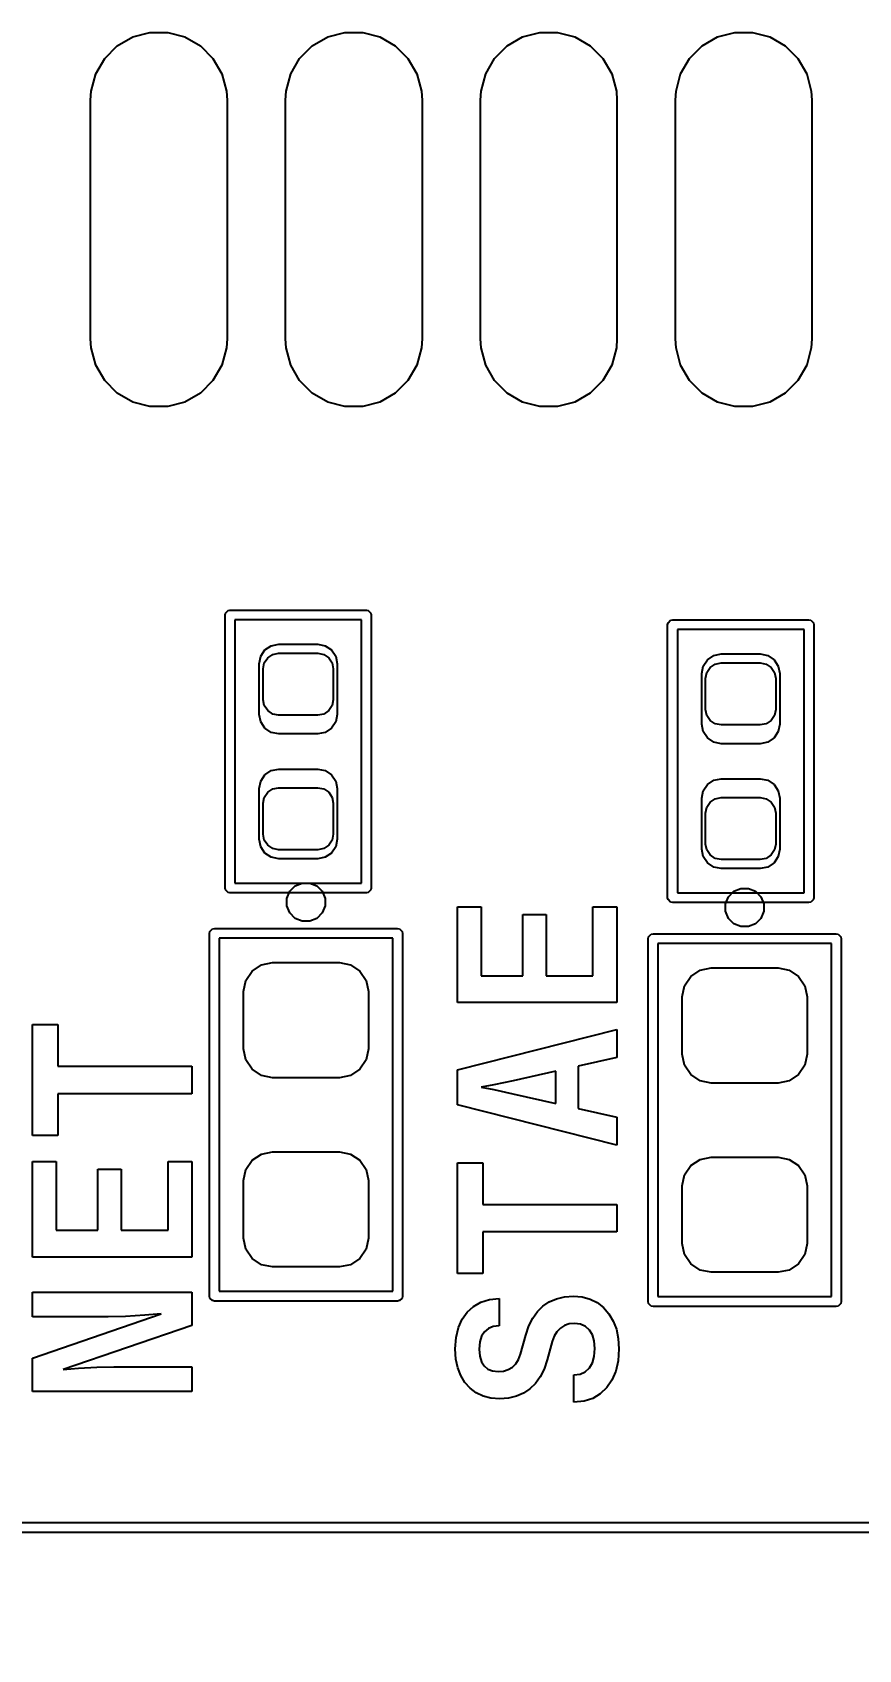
# Model space of a CAD drawing. Extents: x 76 to 193, y -170 to -23.
# Drawn here: x 151.08 to 155.32, y -160.9 to -152.61 of the extents above; entities that cross this region are included whole.
import ezdxf

# ---------------------------------------------------------------- set-up
doc = ezdxf.new("R2010")
doc.units = 0
doc.layers.get('0').update_dxf_attribs({"linetype": 'CONTINUOUS'})
doc.layers.get('Defpoints').update_dxf_attribs({"linetype": 'CONTINUOUS'})
doc.layers.add('BLACK', color=7, linetype='CONTINUOUS')
doc.dimstyles.get("Standard").update_dxf_attribs({"dimtxt": 3, "dimasz": 3, "dimexe": 0.18, "dimexo": 0.0625, "dimgap": 0.09, "dimtad": 0, "dimtih": 1, "dimtoh": 1, "dimzin": 0, "dimdsep": 46, "dimtxsty": 'Standard', "dimcen": 0.09, "dimclrd": 3, "dimclre": 3, "dimclrt": 3, "dimadec": 0, "dimazin": 0, "dimtfac": 1, "dimtofl": 0, "dimtmove": 0, "dimatfit": 3, "dimfxl": 1, "dimtolj": 1, "dimtzin": 0, "dimarcsym": 0})

# ---------------------------------------------------------------- blocks, each defined once
blk = doc.blocks.new('*D14')
at = {"color": 3, "linetype": 'Continuous', "lineweight": -2, "transparency": 16777216}
for p, q in [((162.3102, -157.9405), (162.3102, -168.1646)), ((134.458, -158.0305), (134.458, -168.1646)), ((137.458, -167.9846), (142.2941, -167.9846)), ((159.3102, -167.9846), (154.4741, -167.9846))]:
    blk.add_line(p, q, dxfattribs=at)
at = {"color": 3, "linetype": 'Continuous', "transparency": 16777216}
for points in [[(137.458, -167.4846), (137.458, -168.4846), (134.458, -167.9846)], [(159.3102, -167.4846), (159.3102, -168.4846), (162.3102, -167.9846)]]:
    blk.add_solid(points, dxfattribs=at)
at = {"layer": 'Defpoints', "color": 0, "linetype": 'Continuous', "transparency": 16777216}
for p in [(162.3102, -157.878), (134.458, -157.968), (162.3102, -167.9846)]:
    blk.add_point(p, dxfattribs=at)
at = {"color": 3, "linetype": 'Continuous', "transparency": 16777216, "insert": (148.3841, -167.9846), "char_height": 3, "attachment_point": 5}
blk.add_mtext('\\A1;27.85', dxfattribs=at)

msp = doc.modelspace()

# ---------------------------------------------------------------- linework, layer by layer
at = {"layer": 'BLACK', "linetype": 'Continuous'}
for p, q in [((151.516433, -152.677896), (151.595561, -152.632212)), ((151.516433, -152.677896), (151.595561, -152.632212)), ((151.595561, -152.632212), (151.683816, -152.608564)), ((151.595561, -152.632212), (151.683816, -152.608564)), ((151.683816, -152.608564), (151.775184, -152.608564)), ((151.683816, -152.608564), (151.775184, -152.608564)), ((151.775184, -152.608564), (151.863439, -152.632212)), ((151.775184, -152.608564), (151.863439, -152.632212)), ((151.863439, -152.632212), (151.942567, -152.677896)), ((151.863439, -152.632212), (151.942567, -152.677896)), ((152.516433, -152.677896), (152.595561, -152.632212)), ((152.516433, -152.677896), (152.595561, -152.632212)), ((152.595561, -152.632212), (152.683816, -152.608564)), ((152.595561, -152.632212), (152.683816, -152.608564)), ((152.683816, -152.608564), (152.775184, -152.608564)), ((152.683816, -152.608564), (152.775184, -152.608564)), ((152.775184, -152.608564), (152.863439, -152.632212)), ((152.775184, -152.608564), (152.863439, -152.632212)), ((152.863439, -152.632212), (152.942567, -152.677896)), ((152.863439, -152.632212), (152.942567, -152.677896)), ((153.516433, -152.677896), (153.595561, -152.632212)), ((153.516433, -152.677896), (153.595561, -152.632212)), ((153.595561, -152.632212), (153.683816, -152.608564)), ((153.595561, -152.632212), (153.683816, -152.608564)), ((153.683816, -152.608564), (153.775184, -152.608564)), ((153.683816, -152.608564), (153.775184, -152.608564)), ((153.775184, -152.608564), (153.863439, -152.632212)), ((153.775184, -152.608564), (153.863439, -152.632212)), ((153.863439, -152.632212), (153.942567, -152.677896)), ((153.863439, -152.632212), (153.942567, -152.677896)), ((154.516433, -152.677896), (154.595561, -152.632212)), ((154.516433, -152.677896), (154.595561, -152.632212)), ((154.595561, -152.632212), (154.683816, -152.608564)), ((154.595561, -152.632212), (154.683816, -152.608564)), ((154.683816, -152.608564), (154.775184, -152.608564)), ((154.683816, -152.608564), (154.775184, -152.608564)), ((154.775184, -152.608564), (154.863439, -152.632212)), ((154.775184, -152.608564), (154.863439, -152.632212)), ((154.863439, -152.632212), (154.942567, -152.677896)), ((154.863439, -152.632212), (154.942567, -152.677896)), ((151.451826, -152.742503), (151.516433, -152.677896)), ((151.451826, -152.742503), (151.516433, -152.677896)), ((151.942567, -152.677896), (152.007174, -152.742503)), ((151.942567, -152.677896), (152.007174, -152.742503)), ((152.451826, -152.742503), (152.516433, -152.677896)), ((152.451826, -152.742503), (152.516433, -152.677896)), ((152.942567, -152.677896), (153.007174, -152.742503)), ((152.942567, -152.677896), (153.007174, -152.742503)), ((153.451826, -152.742503), (153.516433, -152.677896)), ((153.451826, -152.742503), (153.516433, -152.677896)), ((153.942567, -152.677896), (154.007174, -152.742503)), ((153.942567, -152.677896), (154.007174, -152.742503)), ((154.451826, -152.742503), (154.516433, -152.677896)), ((154.451826, -152.742503), (154.516433, -152.677896)), ((154.942567, -152.677896), (155.007174, -152.742503)), ((154.942567, -152.677896), (155.007174, -152.742503)), ((151.406142, -152.821631), (151.451826, -152.742503)), ((151.406142, -152.821631), (151.451826, -152.742503)), ((152.007174, -152.742503), (152.052858, -152.821631)), ((152.007174, -152.742503), (152.052858, -152.821631)), ((152.406142, -152.821631), (152.451826, -152.742503)), ((152.406142, -152.821631), (152.451826, -152.742503)), ((153.007174, -152.742503), (153.052858, -152.821631)), ((153.007174, -152.742503), (153.052858, -152.821631)), ((153.406142, -152.821631), (153.451826, -152.742503)), ((153.406142, -152.821631), (153.451826, -152.742503)), ((154.007174, -152.742503), (154.052858, -152.821631)), ((154.007174, -152.742503), (154.052858, -152.821631)), ((154.406142, -152.821631), (154.451826, -152.742503)), ((154.406142, -152.821631), (154.451826, -152.742503)), ((155.007174, -152.742503), (155.052858, -152.821631)), ((155.007174, -152.742503), (155.052858, -152.821631)), ((151.382494, -152.909886), (151.406142, -152.821631)), ((151.382494, -152.909886), (151.406142, -152.821631)), ((152.052858, -152.821631), (152.076506, -152.909886)), ((152.052858, -152.821631), (152.076506, -152.909886)), ((152.382494, -152.909886), (152.406142, -152.821631)), ((152.382494, -152.909886), (152.406142, -152.821631)), ((153.052858, -152.821631), (153.076506, -152.909886)), ((153.052858, -152.821631), (153.076506, -152.909886)), ((153.382494, -152.909886), (153.406142, -152.821631)), ((153.382494, -152.909886), (153.406142, -152.821631)), ((154.052858, -152.821631), (154.076506, -152.909886)), ((154.052858, -152.821631), (154.076506, -152.909886)), ((154.382494, -152.909886), (154.406142, -152.821631)), ((154.382494, -152.909886), (154.406142, -152.821631)), ((155.052858, -152.821631), (155.076506, -152.909886)), ((155.052858, -152.821631), (155.076506, -152.909886)), ((151.3795, -152.95557), (151.382494, -152.909886)), ((151.3795, -152.95557), (151.382494, -152.909886)), ((151.3795, -154.18057), (151.3795, -152.95557)), ((151.3795, -154.18057), (151.3795, -152.95557)), ((152.076506, -152.909886), (152.0795, -152.95557)), ((152.076506, -152.909886), (152.0795, -152.95557)), ((152.0795, -152.95557), (152.0795, -154.18057)), ((152.0795, -152.95557), (152.0795, -154.18057)), ((152.3795, -152.95557), (152.382494, -152.909886)), ((152.3795, -152.95557), (152.382494, -152.909886)), ((152.3795, -154.18057), (152.3795, -152.95557)), ((152.3795, -154.18057), (152.3795, -152.95557)), ((153.076506, -152.909886), (153.0795, -152.95557)), ((153.076506, -152.909886), (153.0795, -152.95557)), ((153.0795, -152.95557), (153.0795, -154.18057)), ((153.0795, -152.95557), (153.0795, -154.18057)), ((153.3795, -152.95557), (153.382494, -152.909886)), ((153.3795, -152.95557), (153.382494, -152.909886)), ((153.3795, -154.18057), (153.3795, -152.95557)), ((153.3795, -154.18057), (153.3795, -152.95557)), ((154.076506, -152.909886), (154.0795, -152.95557)), ((154.076506, -152.909886), (154.0795, -152.95557)), ((154.0795, -152.95557), (154.0795, -154.18057)), ((154.0795, -152.95557), (154.0795, -154.18057)), ((154.3795, -152.95557), (154.382494, -152.909886)), ((154.3795, -152.95557), (154.382494, -152.909886)), ((154.3795, -154.18057), (154.3795, -152.95557)), ((154.3795, -154.18057), (154.3795, -152.95557)), ((155.076506, -152.909886), (155.0795, -152.95557)), ((155.076506, -152.909886), (155.0795, -152.95557)), ((155.0795, -152.95557), (155.0795, -154.18057)), ((155.0795, -152.95557), (155.0795, -154.18057)), ((151.382494, -154.226254), (151.3795, -154.18057)), ((151.382494, -154.226254), (151.3795, -154.18057)), ((151.406142, -154.314509), (151.382494, -154.226254)), ((151.406142, -154.314509), (151.382494, -154.226254)), ((152.076506, -154.226254), (152.052858, -154.314509)), ((152.076506, -154.226254), (152.052858, -154.314509)), ((152.0795, -154.18057), (152.076506, -154.226254)), ((152.0795, -154.18057), (152.076506, -154.226254)), ((152.382494, -154.226254), (152.3795, -154.18057)), ((152.382494, -154.226254), (152.3795, -154.18057)), ((152.406142, -154.314509), (152.382494, -154.226254)), ((152.406142, -154.314509), (152.382494, -154.226254)), ((153.076506, -154.226254), (153.052858, -154.314509)), ((153.076506, -154.226254), (153.052858, -154.314509)), ((153.0795, -154.18057), (153.076506, -154.226254)), ((153.0795, -154.18057), (153.076506, -154.226254)), ((153.382494, -154.226254), (153.3795, -154.18057)), ((153.382494, -154.226254), (153.3795, -154.18057)), ((153.406142, -154.314509), (153.382494, -154.226254)), ((153.406142, -154.314509), (153.382494, -154.226254)), ((154.076506, -154.226254), (154.052858, -154.314509)), ((154.076506, -154.226254), (154.052858, -154.314509)), ((154.0795, -154.18057), (154.076506, -154.226254)), ((154.0795, -154.18057), (154.076506, -154.226254)), ((154.382494, -154.226254), (154.3795, -154.18057)), ((154.382494, -154.226254), (154.3795, -154.18057)), ((154.406142, -154.314509), (154.382494, -154.226254)), ((154.406142, -154.314509), (154.382494, -154.226254)), ((155.076506, -154.226254), (155.052858, -154.314509)), ((155.076506, -154.226254), (155.052858, -154.314509)), ((155.0795, -154.18057), (155.076506, -154.226254)), ((155.0795, -154.18057), (155.076506, -154.226254)), ((151.451826, -154.393637), (151.406142, -154.314509)), ((151.451826, -154.393637), (151.406142, -154.314509)), ((151.516433, -154.458244), (151.451826, -154.393637)), ((151.516433, -154.458244), (151.451826, -154.393637)), ((152.007174, -154.393637), (151.942567, -154.458244)), ((152.007174, -154.393637), (151.942567, -154.458244)), ((152.052858, -154.314509), (152.007174, -154.393637)), ((152.052858, -154.314509), (152.007174, -154.393637)), ((152.451826, -154.393637), (152.406142, -154.314509)), ((152.451826, -154.393637), (152.406142, -154.314509)), ((152.516433, -154.458244), (152.451826, -154.393637)), ((152.516433, -154.458244), (152.451826, -154.393637)), ((153.007174, -154.393637), (152.942567, -154.458244)), ((153.007174, -154.393637), (152.942567, -154.458244)), ((153.052858, -154.314509), (153.007174, -154.393637)), ((153.052858, -154.314509), (153.007174, -154.393637)), ((153.451826, -154.393637), (153.406142, -154.314509)), ((153.451826, -154.393637), (153.406142, -154.314509)), ((153.516433, -154.458244), (153.451826, -154.393637)), ((153.516433, -154.458244), (153.451826, -154.393637)), ((154.007174, -154.393637), (153.942567, -154.458244)), ((154.007174, -154.393637), (153.942567, -154.458244)), ((154.052858, -154.314509), (154.007174, -154.393637)), ((154.052858, -154.314509), (154.007174, -154.393637)), ((154.451826, -154.393637), (154.406142, -154.314509)), ((154.451826, -154.393637), (154.406142, -154.314509)), ((154.516433, -154.458244), (154.451826, -154.393637)), ((154.516433, -154.458244), (154.451826, -154.393637)), ((155.007174, -154.393637), (154.942567, -154.458244)), ((155.007174, -154.393637), (154.942567, -154.458244)), ((155.052858, -154.314509), (155.007174, -154.393637)), ((155.052858, -154.314509), (155.007174, -154.393637)), ((151.595561, -154.503928), (151.516433, -154.458244)), ((151.595561, -154.503928), (151.516433, -154.458244)), ((151.942567, -154.458244), (151.863439, -154.503928)), ((151.942567, -154.458244), (151.863439, -154.503928)), ((152.595561, -154.503928), (152.516433, -154.458244)), ((152.595561, -154.503928), (152.516433, -154.458244)), ((152.942567, -154.458244), (152.863439, -154.503928)), ((152.942567, -154.458244), (152.863439, -154.503928)), ((153.595561, -154.503928), (153.516433, -154.458244)), ((153.595561, -154.503928), (153.516433, -154.458244)), ((153.942567, -154.458244), (153.863439, -154.503928)), ((153.942567, -154.458244), (153.863439, -154.503928)), ((154.595561, -154.503928), (154.516433, -154.458244)), ((154.595561, -154.503928), (154.516433, -154.458244)), ((154.942567, -154.458244), (154.863439, -154.503928)), ((154.942567, -154.458244), (154.863439, -154.503928)), ((151.683816, -154.527576), (151.595561, -154.503928)), ((151.683816, -154.527576), (151.595561, -154.503928)), ((151.775184, -154.527576), (151.683816, -154.527576)), ((151.775184, -154.527576), (151.683816, -154.527576)), ((151.863439, -154.503928), (151.775184, -154.527576)), ((151.863439, -154.503928), (151.775184, -154.527576)), ((152.683816, -154.527576), (152.595561, -154.503928)), ((152.683816, -154.527576), (152.595561, -154.503928)), ((152.775184, -154.527576), (152.683816, -154.527576)), ((152.775184, -154.527576), (152.683816, -154.527576)), ((152.863439, -154.503928), (152.775184, -154.527576)), ((152.863439, -154.503928), (152.775184, -154.527576)), ((153.683816, -154.527576), (153.595561, -154.503928)), ((153.683816, -154.527576), (153.595561, -154.503928)), ((153.775184, -154.527576), (153.683816, -154.527576)), ((153.775184, -154.527576), (153.683816, -154.527576)), ((153.863439, -154.503928), (153.775184, -154.527576)), ((153.863439, -154.503928), (153.775184, -154.527576)), ((154.683816, -154.527576), (154.595561, -154.503928)), ((154.683816, -154.527576), (154.595561, -154.503928)), ((154.775184, -154.527576), (154.683816, -154.527576)), ((154.775184, -154.527576), (154.683816, -154.527576)), ((154.863439, -154.503928), (154.775184, -154.527576)), ((154.863439, -154.503928), (154.775184, -154.527576)), ((152.0695, -155.59557), (152.071403, -155.586003)), ((152.0695, -156.99557), (152.0695, -155.59557)), ((152.071403, -155.586003), (152.084933, -155.572473)), ((152.084933, -155.572473), (152.0945, -155.57057)), ((152.0945, -155.57057), (152.7945, -155.57057)), ((152.1195, -155.62057), (152.1195, -156.97057)), ((152.7695, -155.62057), (152.1195, -155.62057)), ((152.7695, -156.97057), (152.7695, -155.62057)), ((152.7945, -155.57057), (152.804067, -155.572473)), ((152.804067, -155.572473), (152.817597, -155.586003)), ((152.817597, -155.586003), (152.8195, -155.59557)), ((152.8195, -155.59557), (152.8195, -156.99557)), ((154.3395, -155.64557), (154.341403, -155.636003)), ((154.341403, -155.636003), (154.354933, -155.622473)), ((154.354933, -155.622473), (154.3645, -155.62057)), ((154.3645, -155.62057), (155.0645, -155.62057)), ((155.0645, -155.62057), (155.074067, -155.622473)), ((155.074067, -155.622473), (155.087597, -155.636003)), ((155.087597, -155.636003), (155.0895, -155.64557)), ((154.3395, -157.04557), (154.3395, -155.64557)), ((154.3895, -155.67057), (154.3895, -157.02057)), ((155.0395, -155.67057), (154.3895, -155.67057)), ((155.0395, -157.02057), (155.0395, -155.67057)), ((155.0895, -155.64557), (155.0895, -157.04557)), ((152.252112, -155.807302), (152.273789, -155.774859)), ((152.273789, -155.774859), (152.306232, -155.753182)), ((152.287785, -155.814855), (152.313577, -155.797622)), ((152.306232, -155.753182), (152.3445, -155.74557)), ((152.313577, -155.797622), (152.344, -155.79157)), ((152.344, -155.79157), (152.545, -155.79157)), ((152.3445, -155.74557), (152.5445, -155.74557)), ((152.5445, -155.74557), (152.582768, -155.753182)), ((152.545, -155.79157), (152.575423, -155.797622)), ((152.575423, -155.797622), (152.601215, -155.814855)), ((152.582768, -155.753182), (152.615211, -155.774859)), ((152.615211, -155.774859), (152.636888, -155.807302)), ((154.543789, -155.824859), (154.576232, -155.803182)), ((154.576232, -155.803182), (154.6145, -155.79557)), ((154.6145, -155.79557), (154.8145, -155.79557)), ((154.8145, -155.79557), (154.852768, -155.803182)), ((154.852768, -155.803182), (154.885211, -155.824859)), ((152.2445, -155.84557), (152.252112, -155.807302)), ((152.2445, -156.10557), (152.2445, -155.84557)), ((152.2645, -155.87107), (152.270552, -155.840647)), ((152.2645, -156.03007), (152.2645, -155.87107)), ((152.270552, -155.840647), (152.287785, -155.814855)), ((152.601215, -155.814855), (152.618448, -155.840647)), ((152.618448, -155.840647), (152.6245, -155.87107)), ((152.6245, -155.87107), (152.6245, -156.03007)), ((152.636888, -155.807302), (152.6445, -155.84557)), ((152.6445, -155.84557), (152.6445, -156.10557)), ((154.5145, -155.89557), (154.522112, -155.857302)), ((154.522112, -155.857302), (154.543789, -155.824859)), ((154.540552, -155.890647), (154.557785, -155.864855)), ((154.557785, -155.864855), (154.583577, -155.847622)), ((154.583577, -155.847622), (154.614, -155.84157)), ((154.614, -155.84157), (154.815, -155.84157)), ((154.815, -155.84157), (154.845423, -155.847622)), ((154.845423, -155.847622), (154.871215, -155.864855)), ((154.871215, -155.864855), (154.888448, -155.890647)), ((154.885211, -155.824859), (154.906888, -155.857302)), ((154.906888, -155.857302), (154.9145, -155.89557)), ((154.5145, -156.15557), (154.5145, -155.89557)), ((154.5345, -155.92107), (154.540552, -155.890647)), ((154.5345, -156.08007), (154.5345, -155.92107)), ((154.888448, -155.890647), (154.8945, -155.92107)), ((154.8945, -155.92107), (154.8945, -156.08007)), ((154.9145, -155.89557), (154.9145, -156.15557)), ((152.270552, -156.060493), (152.2645, -156.03007)), ((152.6245, -156.03007), (152.618448, -156.060493)), ((152.252112, -156.143838), (152.2445, -156.10557)), ((152.287785, -156.086285), (152.270552, -156.060493)), ((152.313577, -156.103518), (152.287785, -156.086285)), ((152.344, -156.10957), (152.313577, -156.103518)), ((152.545, -156.10957), (152.344, -156.10957)), ((152.575423, -156.103518), (152.545, -156.10957)), ((152.601215, -156.086285), (152.575423, -156.103518)), ((152.618448, -156.060493), (152.601215, -156.086285)), ((152.6445, -156.10557), (152.636888, -156.143838)), ((154.540552, -156.110493), (154.5345, -156.08007)), ((154.557785, -156.136285), (154.540552, -156.110493)), ((154.583577, -156.153518), (154.557785, -156.136285)), ((154.871215, -156.136285), (154.845423, -156.153518)), ((154.888448, -156.110493), (154.871215, -156.136285)), ((154.8945, -156.08007), (154.888448, -156.110493)), ((152.273789, -156.176281), (152.252112, -156.143838)), ((152.306232, -156.197958), (152.273789, -156.176281)), ((152.3445, -156.20557), (152.306232, -156.197958)), ((152.5445, -156.20557), (152.3445, -156.20557)), ((152.582768, -156.197958), (152.5445, -156.20557)), ((152.615211, -156.176281), (152.582768, -156.197958)), ((152.636888, -156.143838), (152.615211, -156.176281)), ((154.522112, -156.193838), (154.5145, -156.15557)), ((154.543789, -156.226281), (154.522112, -156.193838)), ((154.614, -156.15957), (154.583577, -156.153518)), ((154.815, -156.15957), (154.614, -156.15957)), ((154.845423, -156.153518), (154.815, -156.15957)), ((154.906888, -156.193838), (154.885211, -156.226281)), ((154.9145, -156.15557), (154.906888, -156.193838)), ((154.576232, -156.247958), (154.543789, -156.226281)), ((154.6145, -156.25557), (154.576232, -156.247958)), ((154.8145, -156.25557), (154.6145, -156.25557)), ((154.852768, -156.247958), (154.8145, -156.25557)), ((154.885211, -156.226281), (154.852768, -156.247958)), ((152.2445, -156.48557), (152.252112, -156.447302)), ((152.252112, -156.447302), (152.273789, -156.414859)), ((152.273789, -156.414859), (152.306232, -156.393182)), ((152.306232, -156.393182), (152.3445, -156.38557)), ((152.3445, -156.38557), (152.5445, -156.38557)), ((152.5445, -156.38557), (152.582768, -156.393182)), ((152.582768, -156.393182), (152.615211, -156.414859)), ((152.615211, -156.414859), (152.636888, -156.447302)), ((152.636888, -156.447302), (152.6445, -156.48557)), ((154.522112, -156.497302), (154.543789, -156.464859)), ((154.543789, -156.464859), (154.576232, -156.443182)), ((154.576232, -156.443182), (154.6145, -156.43557)), ((154.6145, -156.43557), (154.8145, -156.43557)), ((154.8145, -156.43557), (154.852768, -156.443182)), ((154.852768, -156.443182), (154.885211, -156.464859)), ((154.885211, -156.464859), (154.906888, -156.497302)), ((152.2445, -156.74557), (152.2445, -156.48557)), ((152.2645, -156.56107), (152.270552, -156.530647)), ((152.270552, -156.530647), (152.287785, -156.504855)), ((152.287785, -156.504855), (152.313577, -156.487622)), ((152.313577, -156.487622), (152.344, -156.48157)), ((152.344, -156.48157), (152.545, -156.48157)), ((152.545, -156.48157), (152.575423, -156.487622)), ((152.575423, -156.487622), (152.601215, -156.504855)), ((152.601215, -156.504855), (152.618448, -156.530647)), ((152.618448, -156.530647), (152.6245, -156.56107)), ((152.6445, -156.48557), (152.6445, -156.74557)), ((154.5145, -156.53557), (154.522112, -156.497302)), ((154.5145, -156.79557), (154.5145, -156.53557)), ((154.557785, -156.554855), (154.583577, -156.537622)), ((154.583577, -156.537622), (154.614, -156.53157)), ((154.614, -156.53157), (154.815, -156.53157)), ((154.815, -156.53157), (154.845423, -156.537622)), ((154.845423, -156.537622), (154.871215, -156.554855)), ((154.906888, -156.497302), (154.9145, -156.53557)), ((154.9145, -156.53557), (154.9145, -156.79557)), ((152.2645, -156.72007), (152.2645, -156.56107)), ((152.6245, -156.56107), (152.6245, -156.72007)), ((154.5345, -156.61107), (154.540552, -156.580647)), ((154.5345, -156.77007), (154.5345, -156.61107)), ((154.540552, -156.580647), (154.557785, -156.554855)), ((154.871215, -156.554855), (154.888448, -156.580647)), ((154.888448, -156.580647), (154.8945, -156.61107)), ((154.8945, -156.61107), (154.8945, -156.77007)), ((152.252112, -156.783838), (152.2445, -156.74557)), ((152.273789, -156.816281), (152.252112, -156.783838)), ((152.270552, -156.750493), (152.2645, -156.72007)), ((152.287785, -156.776285), (152.270552, -156.750493)), ((152.313577, -156.793518), (152.287785, -156.776285)), ((152.344, -156.79957), (152.313577, -156.793518)), ((152.545, -156.79957), (152.344, -156.79957)), ((152.575423, -156.793518), (152.545, -156.79957)), ((152.601215, -156.776285), (152.575423, -156.793518)), ((152.618448, -156.750493), (152.601215, -156.776285)), ((152.636888, -156.783838), (152.615211, -156.816281)), ((152.6245, -156.72007), (152.618448, -156.750493)), ((152.6445, -156.74557), (152.636888, -156.783838)), ((154.522112, -156.833838), (154.5145, -156.79557)), ((154.540552, -156.800493), (154.5345, -156.77007)), ((154.8945, -156.77007), (154.888448, -156.800493)), ((154.9145, -156.79557), (154.906888, -156.833838)), ((152.306232, -156.837958), (152.273789, -156.816281)), ((152.3445, -156.84557), (152.306232, -156.837958)), ((152.5445, -156.84557), (152.3445, -156.84557)), ((152.582768, -156.837958), (152.5445, -156.84557)), ((152.615211, -156.816281), (152.582768, -156.837958)), ((154.543789, -156.866281), (154.522112, -156.833838)), ((154.557785, -156.826285), (154.540552, -156.800493)), ((154.576232, -156.887958), (154.543789, -156.866281)), ((154.583577, -156.843518), (154.557785, -156.826285)), ((154.614, -156.84957), (154.583577, -156.843518)), ((154.815, -156.84957), (154.614, -156.84957)), ((154.845423, -156.843518), (154.815, -156.84957)), ((154.871215, -156.826285), (154.845423, -156.843518)), ((154.885211, -156.866281), (154.852768, -156.887958)), ((154.888448, -156.800493), (154.871215, -156.826285)), ((154.906888, -156.833838), (154.885211, -156.866281)), ((154.6145, -156.89557), (154.576232, -156.887958)), ((154.8145, -156.89557), (154.6145, -156.89557)), ((154.852768, -156.887958), (154.8145, -156.89557)), ((152.071403, -157.005137), (152.0695, -156.99557)), ((152.084933, -157.018667), (152.071403, -157.005137)), ((152.0945, -157.02057), (152.084933, -157.018667)), ((152.7945, -157.02057), (152.0945, -157.02057)), ((152.1195, -156.97057), (152.7695, -156.97057)), ((152.386421, -157.048561), (152.401353, -157.012513)), ((152.386421, -157.087579), (152.386421, -157.048561)), ((152.401353, -157.012513), (152.428943, -156.984923)), ((152.428943, -156.984923), (152.464991, -156.969991)), ((152.464991, -156.969991), (152.504009, -156.969991)), ((152.504009, -156.969991), (152.540057, -156.984923)), ((152.540057, -156.984923), (152.567647, -157.012513)), ((152.567647, -157.012513), (152.582579, -157.048561)), ((152.582579, -157.048561), (152.582579, -157.087579)), ((152.804067, -157.018667), (152.7945, -157.02057)), ((152.817597, -157.005137), (152.804067, -157.018667)), ((152.8195, -156.99557), (152.817597, -157.005137)), ((154.341403, -157.055137), (154.3395, -157.04557)), ((154.3895, -157.02057), (155.0395, -157.02057)), ((154.636421, -157.076061), (154.651353, -157.040013)), ((154.651353, -157.040013), (154.678943, -157.012423)), ((154.678943, -157.012423), (154.714991, -156.997491)), ((154.714991, -156.997491), (154.754009, -156.997491)), ((154.754009, -156.997491), (154.790057, -157.012423)), ((154.790057, -157.012423), (154.817647, -157.040013)), ((154.817647, -157.040013), (154.832579, -157.076061)), ((155.0895, -157.04557), (155.087597, -157.055137)), ((152.401353, -157.123627), (152.386421, -157.087579)), ((152.428943, -157.151217), (152.401353, -157.123627)), ((152.567647, -157.123627), (152.540057, -157.151217)), ((152.582579, -157.087579), (152.567647, -157.123627)), ((153.261458, -157.582967), (153.261458, -157.092722)), ((153.261458, -157.092722), (153.383482, -157.092722)), ((153.383482, -157.092722), (153.383482, -157.445311)), ((153.956525, -157.445311), (153.956525, -157.092722)), ((153.956525, -157.092722), (154.0785, -157.092722)), ((154.0785, -157.092722), (154.0785, -157.582967)), ((154.354933, -157.068667), (154.341403, -157.055137)), ((154.3645, -157.07057), (154.354933, -157.068667)), ((155.0645, -157.07057), (154.3645, -157.07057)), ((154.636421, -157.115079), (154.636421, -157.076061)), ((154.651353, -157.151127), (154.636421, -157.115079)), ((154.832579, -157.115079), (154.817647, -157.151127)), ((154.832579, -157.076061), (154.832579, -157.115079)), ((155.074067, -157.068667), (155.0645, -157.07057)), ((155.087597, -157.055137), (155.074067, -157.068667)), ((151.991403, -157.218503), (152.004933, -157.204973)), ((152.004933, -157.204973), (152.0145, -157.20307)), ((152.0145, -157.20307), (152.9545, -157.20307)), ((152.464991, -157.166149), (152.428943, -157.151217)), ((152.504009, -157.166149), (152.464991, -157.166149)), ((152.540057, -157.151217), (152.504009, -157.166149)), ((152.9545, -157.20307), (152.964067, -157.204973)), ((152.964067, -157.204973), (152.977597, -157.218503)), ((153.59612, -157.445311), (153.59612, -157.131899)), ((153.59612, -157.131899), (153.716971, -157.131899)), ((153.716971, -157.131899), (153.716971, -157.445311)), ((154.678943, -157.178717), (154.651353, -157.151127)), ((154.714991, -157.193649), (154.678943, -157.178717)), ((154.754009, -157.193649), (154.714991, -157.193649)), ((154.790057, -157.178717), (154.754009, -157.193649)), ((154.817647, -157.151127), (154.790057, -157.178717)), ((151.9895, -157.22807), (151.991403, -157.218503)), ((151.9895, -159.08807), (151.9895, -157.22807)), ((152.0395, -157.25307), (152.0395, -159.06307)), ((152.9295, -157.25307), (152.0395, -157.25307)), ((152.9295, -159.06307), (152.9295, -157.25307)), ((152.977597, -157.218503), (152.9795, -157.22807)), ((152.9795, -157.22807), (152.9795, -159.08807)), ((154.2395, -157.25557), (154.241403, -157.246003)), ((154.2395, -159.11557), (154.2395, -157.25557)), ((154.241403, -157.246003), (154.254933, -157.232473)), ((154.254933, -157.232473), (154.2645, -157.23057)), ((154.2645, -157.23057), (155.2045, -157.23057)), ((154.2895, -157.28057), (154.2895, -159.09057)), ((155.1795, -157.28057), (154.2895, -157.28057)), ((155.1795, -159.09057), (155.1795, -157.28057)), ((155.2045, -157.23057), (155.214067, -157.232473)), ((155.214067, -157.232473), (155.227597, -157.246003)), ((155.227597, -157.246003), (155.2295, -157.25557)), ((155.2295, -157.25557), (155.2295, -159.11557)), ((152.255554, -157.389298), (152.312, -157.37807)), ((152.255554, -157.389298), (152.312, -157.37807)), ((152.312, -157.37807), (152.657, -157.37807)), ((152.312, -157.37807), (152.657, -157.37807)), ((152.657, -157.37807), (152.713446, -157.389298)), ((152.657, -157.37807), (152.713446, -157.389298)), ((152.175728, -157.469124), (152.207702, -157.421272)), ((152.175728, -157.469124), (152.207702, -157.421272)), ((152.207702, -157.421272), (152.255554, -157.389298)), ((152.207702, -157.421272), (152.255554, -157.389298)), ((152.713446, -157.389298), (152.761298, -157.421272)), ((152.713446, -157.389298), (152.761298, -157.421272)), ((152.761298, -157.421272), (152.793272, -157.469124)), ((152.761298, -157.421272), (152.793272, -157.469124)), ((153.383482, -157.445311), (153.59612, -157.445311)), ((153.716971, -157.445311), (153.956525, -157.445311)), ((154.425728, -157.496624), (154.457702, -157.448772)), ((154.425728, -157.496624), (154.457702, -157.448772)), ((154.457702, -157.448772), (154.505554, -157.416798)), ((154.457702, -157.448772), (154.505554, -157.416798)), ((154.505554, -157.416798), (154.562, -157.40557)), ((154.505554, -157.416798), (154.562, -157.40557)), ((154.562, -157.40557), (154.907, -157.40557)), ((154.562, -157.40557), (154.907, -157.40557)), ((154.907, -157.40557), (154.963446, -157.416798)), ((154.907, -157.40557), (154.963446, -157.416798)), ((154.963446, -157.416798), (155.011298, -157.448772)), ((154.963446, -157.416798), (155.011298, -157.448772)), ((155.011298, -157.448772), (155.043272, -157.496624)), ((155.011298, -157.448772), (155.043272, -157.496624)), ((152.1645, -157.52557), (152.175728, -157.469124)), ((152.1645, -157.52557), (152.175728, -157.469124)), ((152.1645, -157.82057), (152.1645, -157.52557)), ((152.1645, -157.82057), (152.1645, -157.52557)), ((152.793272, -157.469124), (152.8045, -157.52557)), ((152.793272, -157.469124), (152.8045, -157.52557)), ((152.8045, -157.52557), (152.8045, -157.82057)), ((152.8045, -157.52557), (152.8045, -157.82057)), ((154.4145, -157.55307), (154.425728, -157.496624)), ((154.4145, -157.55307), (154.425728, -157.496624)), ((155.043272, -157.496624), (155.0545, -157.55307)), ((155.043272, -157.496624), (155.0545, -157.55307)), ((154.0785, -157.582967), (153.261458, -157.582967)), ((154.4145, -157.84807), (154.4145, -157.55307)), ((154.4145, -157.84807), (154.4145, -157.55307)), ((155.0545, -157.55307), (155.0545, -157.84807)), ((155.0545, -157.55307), (155.0545, -157.84807)), ((151.081458, -158.263834), (151.081458, -157.695285)), ((151.081458, -157.695285), (151.211298, -157.695285)), ((151.211298, -157.695285), (151.211298, -157.909046)), ((153.261458, -157.927496), (154.0785, -157.720475)), ((154.0785, -157.720475), (154.0785, -157.863699)), ((152.175728, -157.877016), (152.1645, -157.82057)), ((152.175728, -157.877016), (152.1645, -157.82057)), ((152.207702, -157.924868), (152.175728, -157.877016)), ((152.207702, -157.924868), (152.175728, -157.877016)), ((152.793272, -157.877016), (152.761298, -157.924868)), ((152.793272, -157.877016), (152.761298, -157.924868)), ((152.8045, -157.82057), (152.793272, -157.877016)), ((152.8045, -157.82057), (152.793272, -157.877016)), ((154.0785, -157.863699), (153.880419, -157.908493)), ((154.425728, -157.904516), (154.4145, -157.84807)), ((154.425728, -157.904516), (154.4145, -157.84807)), ((155.0545, -157.84807), (155.043272, -157.904516)), ((155.0545, -157.84807), (155.043272, -157.904516)), ((151.211298, -157.909046), (151.8985, -157.909046)), ((151.8985, -157.909046), (151.8985, -158.050072)), ((152.255554, -157.956842), (152.207702, -157.924868)), ((152.255554, -157.956842), (152.207702, -157.924868)), ((152.312, -157.96807), (152.255554, -157.956842)), ((152.312, -157.96807), (152.255554, -157.956842)), ((152.713446, -157.956842), (152.657, -157.96807)), ((152.713446, -157.956842), (152.657, -157.96807)), ((152.761298, -157.924868), (152.713446, -157.956842)), ((152.761298, -157.924868), (152.713446, -157.956842)), ((153.261458, -158.017035), (153.261458, -157.927496)), ((153.766259, -157.934237), (153.546881, -157.983476)), ((153.766259, -158.099882), (153.766259, -157.934237)), ((153.880419, -157.908493), (153.880419, -158.125625)), ((154.457702, -157.952368), (154.425728, -157.904516)), ((154.457702, -157.952368), (154.425728, -157.904516)), ((154.505554, -157.984342), (154.457702, -157.952368)), ((154.505554, -157.984342), (154.457702, -157.952368)), ((155.011298, -157.952368), (154.963446, -157.984342)), ((155.011298, -157.952368), (154.963446, -157.984342)), ((155.043272, -157.904516), (155.011298, -157.952368)), ((155.043272, -157.904516), (155.011298, -157.952368)), ((152.657, -157.96807), (152.312, -157.96807)), ((152.657, -157.96807), (152.312, -157.96807)), ((153.261458, -158.107698), (153.261458, -158.017035)), ((153.447816, -158.004774), (153.383482, -158.017035)), ((153.383482, -158.017035), (153.447816, -158.029394)), ((153.546881, -157.983476), (153.447816, -158.004774)), ((153.447816, -158.029394), (153.545757, -158.050643)), ((154.562, -157.99557), (154.505554, -157.984342)), ((154.562, -157.99557), (154.505554, -157.984342)), ((154.907, -157.99557), (154.562, -157.99557)), ((154.907, -157.99557), (154.562, -157.99557)), ((154.963446, -157.984342), (154.907, -157.99557)), ((154.963446, -157.984342), (154.907, -157.99557)), ((151.8985, -158.050072), (151.211298, -158.050072)), ((151.211298, -158.050072), (151.211298, -158.263834)), ((154.0785, -158.313643), (153.261458, -158.107698)), ((153.545757, -158.050643), (153.766259, -158.099882)), ((153.880419, -158.125625), (154.0785, -158.170371)), ((154.0785, -158.170371), (154.0785, -158.313643)), ((151.211298, -158.263834), (151.081458, -158.263834)), ((152.207702, -158.391272), (152.255554, -158.359298)), ((152.207702, -158.391272), (152.255554, -158.359298)), ((152.255554, -158.359298), (152.312, -158.34807)), ((152.255554, -158.359298), (152.312, -158.34807)), ((152.312, -158.34807), (152.657, -158.34807)), ((152.312, -158.34807), (152.657, -158.34807)), ((152.657, -158.34807), (152.713446, -158.359298)), ((152.657, -158.34807), (152.713446, -158.359298)), ((152.713446, -158.359298), (152.761298, -158.391272)), ((152.713446, -158.359298), (152.761298, -158.391272)), ((151.081458, -158.888216), (151.081458, -158.397972)), ((151.081458, -158.397972), (151.203482, -158.397972)), ((151.203482, -158.397972), (151.203482, -158.750561)), ((151.41612, -158.750561), (151.41612, -158.437148)), ((151.41612, -158.437148), (151.536971, -158.437148)), ((151.536971, -158.437148), (151.536971, -158.750561)), ((151.776525, -158.750561), (151.776525, -158.397972)), ((151.776525, -158.397972), (151.8985, -158.397972)), ((151.8985, -158.397972), (151.8985, -158.888216)), ((152.1645, -158.49557), (152.175728, -158.439124)), ((152.1645, -158.49557), (152.175728, -158.439124)), ((152.175728, -158.439124), (152.207702, -158.391272)), ((152.175728, -158.439124), (152.207702, -158.391272)), ((152.761298, -158.391272), (152.793272, -158.439124)), ((152.761298, -158.391272), (152.793272, -158.439124)), ((152.793272, -158.439124), (152.8045, -158.49557)), ((152.793272, -158.439124), (152.8045, -158.49557)), ((153.261458, -158.972708), (153.261458, -158.40416)), ((153.261458, -158.40416), (153.391298, -158.40416)), ((153.391298, -158.40416), (153.391298, -158.617921)), ((154.425728, -158.466624), (154.457702, -158.418772)), ((154.425728, -158.466624), (154.457702, -158.418772)), ((154.457702, -158.418772), (154.505554, -158.386798)), ((154.457702, -158.418772), (154.505554, -158.386798)), ((154.505554, -158.386798), (154.562, -158.37557)), ((154.505554, -158.386798), (154.562, -158.37557)), ((154.562, -158.37557), (154.907, -158.37557)), ((154.562, -158.37557), (154.907, -158.37557)), ((154.907, -158.37557), (154.963446, -158.386798)), ((154.907, -158.37557), (154.963446, -158.386798)), ((154.963446, -158.386798), (155.011298, -158.418772)), ((154.963446, -158.386798), (155.011298, -158.418772)), ((155.011298, -158.418772), (155.043272, -158.466624)), ((155.011298, -158.418772), (155.043272, -158.466624)), ((152.1645, -158.79057), (152.1645, -158.49557)), ((152.1645, -158.79057), (152.1645, -158.49557)), ((152.8045, -158.49557), (152.8045, -158.79057)), ((152.8045, -158.49557), (152.8045, -158.79057)), ((154.4145, -158.52307), (154.425728, -158.466624)), ((154.4145, -158.52307), (154.425728, -158.466624)), ((154.4145, -158.81807), (154.4145, -158.52307)), ((154.4145, -158.81807), (154.4145, -158.52307)), ((155.043272, -158.466624), (155.0545, -158.52307)), ((155.043272, -158.466624), (155.0545, -158.52307)), ((155.0545, -158.52307), (155.0545, -158.81807)), ((155.0545, -158.52307), (155.0545, -158.81807)), ((153.391298, -158.617921), (154.0785, -158.617921)), ((154.0785, -158.617921), (154.0785, -158.758947)), ((151.203482, -158.750561), (151.41612, -158.750561)), ((151.536971, -158.750561), (151.776525, -158.750561)), ((154.0785, -158.758947), (153.391298, -158.758947)), ((153.391298, -158.758947), (153.391298, -158.972708)), ((152.175728, -158.847016), (152.1645, -158.79057)), ((152.175728, -158.847016), (152.1645, -158.79057)), ((152.207702, -158.894868), (152.175728, -158.847016)), ((152.207702, -158.894868), (152.175728, -158.847016)), ((152.793272, -158.847016), (152.761298, -158.894868)), ((152.793272, -158.847016), (152.761298, -158.894868)), ((152.8045, -158.79057), (152.793272, -158.847016)), ((152.8045, -158.79057), (152.793272, -158.847016)), ((154.425728, -158.874516), (154.4145, -158.81807)), ((154.425728, -158.874516), (154.4145, -158.81807)), ((155.0545, -158.81807), (155.043272, -158.874516)), ((155.0545, -158.81807), (155.043272, -158.874516)), ((151.8985, -158.888216), (151.081458, -158.888216)), ((152.255554, -158.926842), (152.207702, -158.894868)), ((152.255554, -158.926842), (152.207702, -158.894868)), ((152.312, -158.93807), (152.255554, -158.926842)), ((152.312, -158.93807), (152.255554, -158.926842)), ((152.657, -158.93807), (152.312, -158.93807)), ((152.657, -158.93807), (152.312, -158.93807)), ((152.713446, -158.926842), (152.657, -158.93807)), ((152.713446, -158.926842), (152.657, -158.93807)), ((152.761298, -158.894868), (152.713446, -158.926842)), ((152.761298, -158.894868), (152.713446, -158.926842)), ((154.457702, -158.922368), (154.425728, -158.874516)), ((154.457702, -158.922368), (154.425728, -158.874516)), ((154.505554, -158.954342), (154.457702, -158.922368)), ((154.505554, -158.954342), (154.457702, -158.922368)), ((154.562, -158.96557), (154.505554, -158.954342)), ((154.562, -158.96557), (154.505554, -158.954342)), ((154.963446, -158.954342), (154.907, -158.96557)), ((154.963446, -158.954342), (154.907, -158.96557)), ((155.011298, -158.922368), (154.963446, -158.954342)), ((155.011298, -158.922368), (154.963446, -158.954342)), ((155.043272, -158.874516), (155.011298, -158.922368)), ((155.043272, -158.874516), (155.011298, -158.922368)), ((153.391298, -158.972708), (153.261458, -158.972708)), ((154.907, -158.96557), (154.562, -158.96557)), ((154.907, -158.96557), (154.562, -158.96557)), ((151.081458, -159.194692), (151.081458, -159.0671)), ((151.081458, -159.0671), (151.8985, -159.0671)), ((151.8985, -159.0671), (151.8985, -159.238363)), ((151.991403, -159.097637), (151.9895, -159.08807)), ((152.004933, -159.111167), (151.991403, -159.097637)), ((152.0145, -159.11307), (152.004933, -159.111167)), ((152.9545, -159.11307), (152.0145, -159.11307)), ((152.0395, -159.06307), (152.9295, -159.06307)), ((152.964067, -159.111167), (152.9545, -159.11307)), ((152.977597, -159.097637), (152.964067, -159.111167)), ((152.9795, -159.08807), (152.977597, -159.097637)), ((153.344059, -159.14051), (153.38162, -159.118851)), ((153.38162, -159.118851), (153.424894, -159.105281)), ((153.424894, -159.105281), (153.47522, -159.100154)), ((153.47522, -159.100154), (153.47522, -159.240057)), ((153.699679, -159.139331), (153.732522, -159.117145)), ((153.732522, -159.117145), (153.769018, -159.101148)), ((153.769018, -159.101148), (153.809829, -159.091272)), ((153.809829, -159.091272), (153.855799, -159.087844)), ((153.855799, -159.087844), (153.901058, -159.091722)), ((153.901058, -159.091722), (153.941617, -159.10298)), ((153.941617, -159.10298), (153.97836, -159.121452)), ((153.97836, -159.121452), (154.010845, -159.146615)), ((154.241403, -159.125137), (154.2395, -159.11557)), ((154.2895, -159.09057), (155.1795, -159.09057)), ((155.2295, -159.11557), (155.227597, -159.125137)), ((151.081458, -159.406255), (151.741793, -159.17906)), ((151.46873, -159.194692), (151.081458, -159.194692)), ((151.558269, -159.191908), (151.46873, -159.194692)), ((151.657334, -159.185753), (151.558269, -159.191908)), ((151.741793, -159.17906), (151.657334, -159.185753)), ((153.285512, -159.206823), (153.311284, -159.170692)), ((153.311284, -159.170692), (153.344059, -159.14051)), ((153.627321, -159.240386), (153.647253, -159.200316)), ((153.647253, -159.200316), (153.671355, -159.166901)), ((153.671355, -159.166901), (153.699679, -159.139331)), ((154.010845, -159.146615), (154.038172, -159.177884)), ((154.038172, -159.177884), (154.060621, -159.216023)), ((154.254933, -159.138667), (154.241403, -159.125137)), ((154.2645, -159.14057), (154.254933, -159.138667)), ((155.2045, -159.14057), (154.2645, -159.14057)), ((155.214067, -159.138667), (155.2045, -159.14057)), ((155.227597, -159.125137), (155.214067, -159.138667)), ((151.8985, -159.238363), (151.238165, -159.46331)), ((153.25453, -159.299433), (153.26653, -159.249332)), ((153.26653, -159.249332), (153.285512, -159.206823)), ((153.3997, -159.271417), (153.385091, -159.293832)), ((153.419852, -159.254251), (153.3997, -159.271417)), ((153.444564, -159.243769), (153.419852, -159.254251)), ((153.47522, -159.240057), (153.444564, -159.243769)), ((153.6118, -159.288172), (153.627321, -159.240386)), ((153.771943, -159.270442), (153.757759, -159.292925)), ((153.789756, -159.252366), (153.771943, -159.270442)), ((153.810993, -159.238755), (153.789756, -159.252366)), ((153.834632, -159.230563), (153.810993, -159.238755)), ((153.861368, -159.227747), (153.834632, -159.230563)), ((153.892578, -159.231745), (153.861368, -159.227747)), ((153.91785, -159.243101), (153.892578, -159.231745)), ((153.938597, -159.261892), (153.91785, -159.243101)), ((153.953516, -159.286127), (153.938597, -159.261892)), ((153.963098, -159.317045), (153.953516, -159.286127)), ((154.060621, -159.216023), (154.076409, -159.257605)), ((154.076409, -159.257605), (154.086251, -159.304488)), ((153.250272, -159.358661), (153.25453, -159.299433)), ((153.253608, -159.410294), (153.250272, -159.358661)), ((153.375716, -159.322682), (153.372296, -159.359784)), ((153.372296, -159.359784), (153.375611, -159.396229)), ((153.385091, -159.293832), (153.375716, -159.322682)), ((153.584934, -159.385528), (153.6118, -159.288172)), ((153.747209, -159.320608), (153.721465, -159.414641)), ((153.757759, -159.292925), (153.747209, -159.320608)), ((153.963047, -159.397357), (153.966587, -159.356463)), ((153.966587, -159.356463), (153.963098, -159.317045)), ((154.089686, -159.357586), (154.085339, -159.420316)), ((154.086251, -159.304488), (154.089686, -159.357586)), ((151.081458, -159.577469), (151.081458, -159.406255)), ((151.316518, -159.457742), (151.410551, -159.452124)), ((151.410551, -159.452124), (151.498918, -159.449877)), ((151.498918, -159.449877), (151.8985, -159.449877)), ((151.8985, -159.449877), (151.8985, -159.577469)), ((153.263111, -159.455294), (153.253608, -159.410294)), ((153.375611, -159.396229), (153.384631, -159.424131)), ((153.384631, -159.424131), (153.398576, -159.445416)), ((153.398576, -159.445416), (153.417864, -159.461638)), ((153.522136, -159.464711), (153.542973, -159.452157)), ((153.542973, -159.452157), (153.560359, -159.435115)), ((153.560359, -159.435115), (153.574362, -159.413222)), ((153.574362, -159.413222), (153.584934, -159.385528)), ((153.721465, -159.414641), (153.705977, -159.461808)), ((153.93806, -159.455528), (153.953289, -159.429793)), ((153.953289, -159.429793), (153.963047, -159.397357)), ((154.085339, -159.420316), (154.073094, -159.473422)), ((151.238165, -159.46331), (151.316518, -159.457742)), ((153.278262, -159.494655), (153.263111, -159.455294)), ((153.299846, -159.530588), (153.278262, -159.494655)), ((153.326233, -159.56002), (153.299846, -159.530588)), ((153.417864, -159.461638), (153.441494, -159.471555)), ((153.441494, -159.471555), (153.470774, -159.475067)), ((153.470774, -159.475067), (153.498322, -159.472392)), ((153.498322, -159.472392), (153.522136, -159.464711)), ((153.661703, -159.535092), (153.633049, -159.562946)), ((153.685986, -159.501629), (153.661703, -159.535092)), ((153.705977, -159.461808), (153.685986, -159.501629)), ((153.859121, -159.491871), (153.890931, -159.487646)), ((153.859121, -159.631773), (153.859121, -159.491871)), ((153.890931, -159.487646), (153.916762, -159.4756)), ((153.916762, -159.4756), (153.93806, -159.455528)), ((154.053761, -159.518489), (154.027599, -159.556791)), ((154.073094, -159.473422), (154.053761, -159.518489)), ((151.8985, -159.577469), (151.081458, -159.577469)), ((153.357739, -159.583657), (153.326233, -159.56002)), ((153.393259, -159.600764), (153.357739, -159.583657)), ((153.433228, -159.611306), (153.393259, -159.600764)), ((153.47859, -159.614969), (153.433228, -159.611306)), ((153.523314, -159.61155), (153.47859, -159.614969)), ((153.563481, -159.601643), (153.523314, -159.61155)), ((153.599859, -159.585491), (153.563481, -159.601643)), ((153.633049, -159.562946), (153.599859, -159.585491)), ((153.955484, -159.611985), (153.910992, -159.626364)), ((153.994031, -159.588974), (153.955484, -159.611985)), ((154.027599, -159.556791), (153.994031, -159.588974)), ((153.910992, -159.626364), (153.859121, -159.631773)), ((133.9977, -160.249), (163.004499, -160.249)), ((163.0045, -160.299), (133.9977, -160.299))]:
    msp.add_line(p, q, dxfattribs=at)

# ---------------------------------------------------------------- dimensions: what is measured, and where the dimension line sits
at = {"linetype": 'Continuous'}
dim = msp.add_linear_dim(base=(162.310201, -167.984588), p1=(134.458001, -157.96797), p2=(162.310201, -157.87797), dimstyle='Standard', dxfattribs=at)
dim.commit()
dim.dimension.update_dxf_attribs({"geometry": '*D14', "text_midpoint": (148.384101, -167.984588)})

doc.saveas('drawing.dxf')
